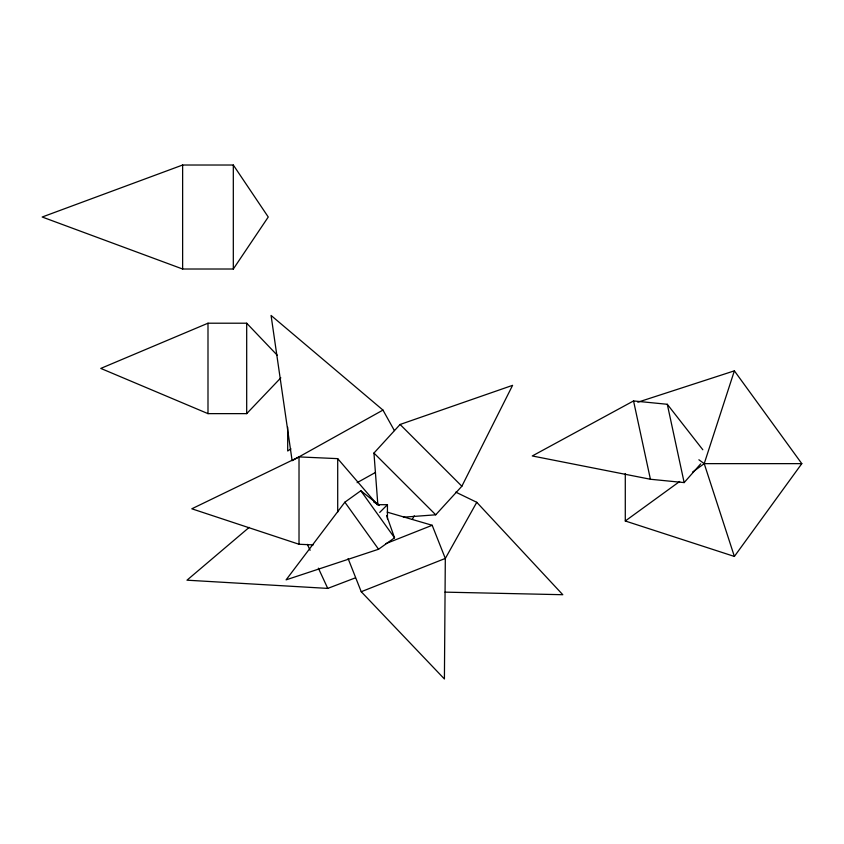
<?xml version="1.0" encoding="UTF-8"?>
<svg xmlns="http://www.w3.org/2000/svg" width="844" height="844" viewBox="0 0 844 844"><rect width="100%" height="100%" fill="white"/><g stroke="black" fill="none" stroke-linecap="round" stroke-linejoin="round"><path stroke-width="1.27" d="M625.288 473.526L625.288 520.991L734.375 556.439L704.223 463.641L734.375 370.843L637.821 402.208M403.453 517.193L435.726 514.808L461.858 486.228L512.582 385.349L400.098 424.469L373.955 453.049L377.848 504.786M412.378 519.239L414.298 515.8M455.749 492.126L476.765 502.296L445.315 558.485L444.408 678.977L361.232 591.718L348.108 558.57M233.313 269.014L268.255 217.013L233.313 165.023L182.631 165.023L42.2 217.013L182.631 269.014L233.313 269.014L233.313 165.023M734.375 556.439L801.8 463.641L734.375 370.843M379.346 505.356L360.831 490.754L344.869 502.191L286.105 579.849L378.555 549.244L394.528 537.807L386.668 515.589M702.82 449.757L667.298 404.287L633.549 400.942L532.279 455.96L650.418 479.255L684.157 482.589L700.699 463.852M277.233 355.229L246.691 323.21L207.993 323.21L100.795 368.417L207.993 413.634L246.691 413.634L280.83 377.838M379.705 512.435L387.438 504.691L377.12 504.691M249.18 527.384L186.988 580.187L327.746 588.405L355.419 577.845M625.288 520.991L679.684 481.47M692.491 472.165L704.223 463.641L801.8 463.641M290.958 448.881L287.688 451.002L287.688 427.275M382.965 410.089L292.129 460.708L271.072 315.445L382.965 410.089L394.38 430.577M357.096 482.684L375.496 472.429M376.614 503.879L337.706 458.64L299.019 456.91L191.82 508.795L299.019 544.264L313.208 544.897M385.887 543.62L432.181 525.284L445.305 558.433L361.232 591.718M445.02 592.14L562.79 594.714L476.765 502.296M387.196 512.139L432.181 525.284M373.797 502.096L378.428 504.554M698.885 459.769L704.223 463.641M400.098 424.469L461.858 486.228M373.955 453.049L435.726 514.808M360.831 490.754L394.528 537.807M344.869 502.191L378.555 549.244M307.343 544.348L310.107 550.299M318.378 568.16L327.746 588.405M667.298 404.287L684.157 482.589M633.549 400.942L650.418 479.255M387.438 504.691L387.438 518.881M337.706 458.64L337.706 512.097M299.019 456.91L299.019 544.264M246.691 323.21L246.691 413.634M207.993 323.21L207.993 413.634M182.631 165.023L182.631 269.014"/></g></svg>
